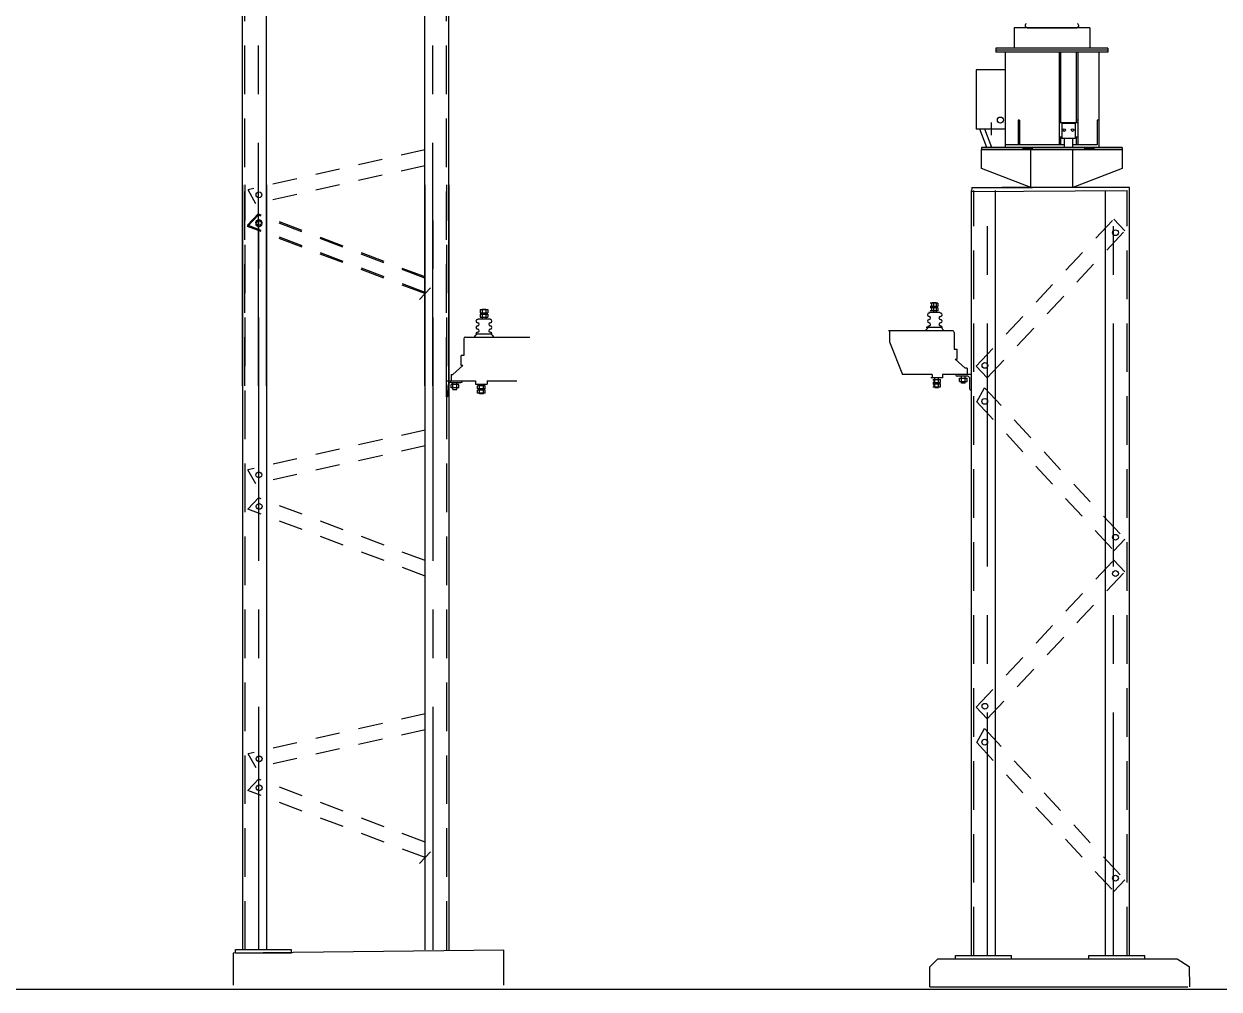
# Model space of a CAD drawing. Header units: inches. Extents: x 29.6 to 118, y -14.2 to 43.7.
# Drawn here: x 78.95 to 85.09, y 7.48 to 12.45 of the extents above; entities that cross this region are included whole.
import ezdxf

# ---------------------------------------------------------------- set-up
doc = ezdxf.new("R2010")
doc.units = ezdxf.units.IN
doc.header["$MEASUREMENT"] = 0
for name, pattern in [('CENTER', [2, 1.25, -0.25, 0.25, -0.25]), ('HIDDEN', [0.375, 0.25, -0.125]), ('HIDDEN2', [0.1875, 0.125, -0.0625]), ('HIDDENX2', [0.75, 0.5, -0.25])]:
    doc.linetypes.add(name, pattern=pattern)
for name, color, linetype in [('DIM', 2, 'Continuous'), ('EST', 4, 'Continuous'), ('EXISTENTE', 7, 'Continuous'), ('HUECO', 7, 'Continuous'), ('L50X5', 1, 'Continuous'), ('L75X7', 2, 'Continuous'), ('LAM10', 2, 'Continuous'), ('MURO', 1, 'Continuous'), ('OBJ', 7, 'Continuous')]:
    doc.layers.add(name, color=color, linetype=linetype)

# ---------------------------------------------------------------- blocks, each defined once
blk = doc.blocks.new('*X11')
at = {"color": 0}
for p, q in [((4975.5, 7405.3), (4980.5, 7410.3)), ((4975.5, 7406.2), (4979.6, 7410.3)), ((4975.5, 7407.1), (4978.7, 7410.3)), ((4975.5, 7408), (4977.8, 7410.3)), ((4975.5, 7408.8), (4976.9, 7410.3)), ((4975.5, 7409.7), (4976.1, 7410.3)), ((4976.4, 7405.3), (4981.4, 7410.3)), ((4977.2, 7405.3), (4982.2, 7410.3)), ((4978.1, 7405.3), (4983.1, 7410.3)), ((4979, 7405.3), (4984, 7410.3)), ((4979.9, 7405.3), (4984.9, 7410.3)), ((4980.8, 7405.3), (4985.8, 7410.3)), ((4981.7, 7405.3), (4986.7, 7410.3)), ((4982.5, 7405.3), (4987.5, 7410.3)), ((4983.4, 7405.3), (4988.4, 7410.3)), ((4984.3, 7405.3), (4989.3, 7410.3)), ((4985.2, 7405.3), (4990.2, 7410.3)), ((4986.1, 7405.3), (4991.1, 7410.3)), ((4987, 7405.3), (4992, 7410.3)), ((4987.9, 7405.3), (4992.9, 7410.3)), ((4988.7, 7405.3), (4993.7, 7410.3)), ((4989.6, 7405.3), (4994.6, 7410.3)), ((4990.5, 7405.3), (4995.5, 7410.3)), ((4991.4, 7405.3), (4996.4, 7410.3)), ((4992.3, 7405.3), (4997.3, 7410.3)), ((4993.2, 7405.3), (4998.2, 7410.3)), ((4994, 7405.3), (4999, 7410.3)), ((4994.9, 7405.3), (4999.9, 7410.3)), ((4995.8, 7405.3), (5000.5, 7410)), ((4996.7, 7405.3), (5000.5, 7409.1)), ((4997.6, 7405.3), (5000.5, 7408.2)), ((4998.5, 7405.3), (5000.5, 7407.3)), ((4999.3, 7405.3), (5000.5, 7406.4)), ((5000.2, 7405.3), (5000.5, 7405.6)), ((5000.5, 7407.3), (5003.5, 7410.3)), ((5000.5, 7408.2), (5002.6, 7410.3)), ((5000.5, 7409.1), (5001.7, 7410.3)), ((5000.5, 7410), (5000.8, 7410.3)), ((5000.5, 7406.4), (5004.3, 7410.3)), ((5000.5, 7405.6), (5005.2, 7410.3)), ((5001.1, 7405.3), (5006.1, 7410.3)), ((5002, 7405.3), (5007, 7410.3)), ((5002.9, 7405.3), (5007.9, 7410.3)), ((5003.8, 7405.3), (5008.8, 7410.3)), ((5004.6, 7405.3), (5009.6, 7410.3)), ((5005.5, 7405.3), (5010.5, 7410.3)), ((5006.4, 7405.3), (5011.4, 7410.3)), ((5007.3, 7405.3), (5012.3, 7410.3)), ((5008.2, 7405.3), (5013.2, 7410.3)), ((5009.1, 7405.3), (5014.1, 7410.3)), ((5009.9, 7405.3), (5014.9, 7410.3)), ((5010.8, 7405.3), (5015.8, 7410.3)), ((5011.7, 7405.3), (5016.7, 7410.3)), ((5012.6, 7405.3), (5017.6, 7410.3)), ((5013.5, 7405.3), (5018.5, 7410.3)), ((5014.4, 7405.3), (5019.4, 7410.3)), ((5015.3, 7405.3), (5020.3, 7410.3)), ((5016.1, 7405.3), (5021.1, 7410.3)), ((5017, 7405.3), (5022, 7410.3)), ((5017.9, 7405.3), (5022.9, 7410.3)), ((5018.8, 7405.3), (5023.8, 7410.3)), ((5019.7, 7405.3), (5024.7, 7410.3)), ((5020.6, 7405.3), (5025.5, 7410.2)), ((5021.4, 7405.3), (5025.5, 7409.3)), ((5022.3, 7405.3), (5025.5, 7408.5)), ((5023.2, 7405.3), (5025.5, 7407.6)), ((5024.1, 7405.3), (5025.5, 7406.7)), ((5025, 7405.3), (5025.5, 7405.8))]:
    blk.add_line(p, q, dxfattribs=at)
blk = doc.blocks.new('*X10')
at = {"color": 0}
for p, q in [((4651.5, 7405.7), (4656.1, 7410.3)), ((4651.5, 7406.6), (4655.2, 7410.3)), ((4651.5, 7407.5), (4654.3, 7410.3)), ((4651.5, 7408.3), (4653.4, 7410.3)), ((4651.5, 7409.2), (4652.6, 7410.3)), ((4651.5, 7410.1), (4651.7, 7410.3)), ((4652, 7405.3), (4657, 7410.3)), ((4652.9, 7405.3), (4657.9, 7410.3)), ((4653.7, 7405.3), (4658.7, 7410.3)), ((4654.6, 7405.3), (4659.6, 7410.3)), ((4655.5, 7405.3), (4660.5, 7410.3)), ((4656.4, 7405.3), (4661.4, 7410.3)), ((4657.3, 7405.3), (4662.3, 7410.3)), ((4658.2, 7405.3), (4663.2, 7410.3)), ((4659, 7405.3), (4664, 7410.3)), ((4659.9, 7405.3), (4664.9, 7410.3)), ((4660.8, 7405.3), (4665.8, 7410.3)), ((4661.7, 7405.3), (4666.7, 7410.3)), ((4662.6, 7405.3), (4667.6, 7410.3)), ((4663.5, 7405.3), (4668.5, 7410.3)), ((4664.4, 7405.3), (4669.4, 7410.3)), ((4665.2, 7405.3), (4670.2, 7410.3)), ((4666.1, 7405.3), (4671.1, 7410.3)), ((4667, 7405.3), (4672, 7410.3)), ((4667.9, 7405.3), (4672.9, 7410.3)), ((4668.8, 7405.3), (4673.8, 7410.3)), ((4669.7, 7405.3), (4674.7, 7410.3)), ((4670.5, 7405.3), (4675.5, 7410.3)), ((4671.4, 7405.3), (4676.4, 7410.3)), ((4672.3, 7405.3), (4676.5, 7409.5)), ((4673.2, 7405.3), (4676.5, 7408.6)), ((4674.1, 7405.3), (4676.5, 7407.7)), ((4675, 7405.3), (4676.5, 7406.8)), ((4675.8, 7405.3), (4676.5, 7405.9)), ((4676.5, 7407.7), (4679.1, 7410.3)), ((4676.5, 7408.6), (4678.2, 7410.3)), ((4676.5, 7409.5), (4677.3, 7410.3)), ((4676.5, 7406.8), (4680, 7410.3)), ((4676.5, 7405.9), (4680.8, 7410.3)), ((4676.7, 7405.3), (4681.7, 7410.3)), ((4677.6, 7405.3), (4682.6, 7410.3)), ((4678.5, 7405.3), (4683.5, 7410.3)), ((4679.4, 7405.3), (4684.4, 7410.3)), ((4680.3, 7405.3), (4685.3, 7410.3)), ((4681.1, 7405.3), (4686.1, 7410.3)), ((4682, 7405.3), (4687, 7410.3)), ((4682.9, 7405.3), (4687.9, 7410.3)), ((4683.8, 7405.3), (4688.8, 7410.3)), ((4684.7, 7405.3), (4689.7, 7410.3)), ((4685.6, 7405.3), (4690.6, 7410.3)), ((4686.4, 7405.3), (4691.4, 7410.3)), ((4687.3, 7405.3), (4692.3, 7410.3)), ((4688.2, 7405.3), (4693.2, 7410.3)), ((4689.1, 7405.3), (4694.1, 7410.3)), ((4690, 7405.3), (4695, 7410.3)), ((4690.9, 7405.3), (4695.9, 7410.3)), ((4691.8, 7405.3), (4696.8, 7410.3)), ((4692.6, 7405.3), (4697.6, 7410.3)), ((4693.5, 7405.3), (4698.5, 7410.3)), ((4694.4, 7405.3), (4699.4, 7410.3)), ((4695.3, 7405.3), (4700.3, 7410.3)), ((4696.2, 7405.3), (4701.2, 7410.3)), ((4697.1, 7405.3), (4701.5, 7409.7)), ((4697.9, 7405.3), (4701.5, 7408.8)), ((4698.8, 7405.3), (4701.5, 7408)), ((4699.7, 7405.3), (4701.5, 7407.1)), ((4700.6, 7405.3), (4701.5, 7406.2)), ((4701.5, 7405.3), (4701.5, 7405.3))]:
    blk.add_line(p, q, dxfattribs=at)

msp = doc.modelspace()

# ---------------------------------------------------------------- linework, layer by layer
at = {"color": 2}
for p, q in [((84.42928, 12.42584), (84.04103, 12.42584)), ((84.04103, 12.42584), (84.04103, 12.32022)), ((84.10734, 12.42584), (84.36297, 12.42584)), ((84.42928, 12.42584), (84.42928, 12.32022)), ((84.52268, 12.32022), (83.94764, 12.32022)), ((83.94764, 12.32022), (83.94764, 12.30066)), ((84.52268, 12.31044), (83.94764, 12.31044)), ((84.52268, 12.30066), (83.94764, 12.30066)), ((83.99458, 12.30066), (83.99458, 11.80973)), ((84.27232, 12.30066), (84.27232, 11.8244)), ((84.27232, 12.30066), (84.27232, 11.8244)), ((84.28015, 12.30066), (84.28015, 11.9372)), ((84.36034, 12.30066), (84.36034, 11.9372)), ((84.36816, 12.30066), (84.36816, 11.8244)), ((84.47574, 12.30066), (84.47574, 11.95024)), ((84.52268, 12.32022), (84.52268, 12.30066)), ((83.84593, 12.20912), (83.84593, 11.90401)), ((83.99458, 12.20912), (83.84593, 12.20912)), ((83.92319, 11.93875), (83.92319, 11.87374)), ((84.06108, 11.95024), (84.06108, 11.8244)), ((84.06891, 11.95024), (84.06108, 11.95024)), ((84.06891, 11.95024), (84.06891, 11.8244)), ((84.28015, 11.95024), (84.27232, 11.95024)), ((84.36816, 11.9372), (84.27232, 11.9372)), ((84.36816, 11.95024), (84.36034, 11.95024)), ((84.47574, 11.95024), (84.46791, 11.95024)), ((84.46791, 11.95024), (84.46791, 11.8244)), ((84.47574, 11.95024), (84.47574, 11.80973)), ((83.99458, 11.90401), (83.84593, 11.90401)), ((83.89997, 11.80973), (83.86508, 11.90401)), ((83.92604, 11.80973), (83.89115, 11.90401)), ((83.99458, 11.90401), (83.99458, 11.80973)), ((84.28594, 11.86288), (84.27232, 11.86288)), ((84.28015, 11.86288), (84.28015, 11.8244)), ((84.36816, 11.86288), (84.35454, 11.86288)), ((84.36034, 11.86288), (84.36034, 11.8244)), ((83.87331, 11.80973), (83.87331, 11.79995)), ((84.29873, 11.8244), (83.99458, 11.8244)), ((84.46791, 11.8244), (84.34176, 11.8244)), ((84.597, 11.80973), (84.597, 11.79995)), ((83.60827, 7.49541), (84.93451, 7.49541)), ((37.43422, 7.48409), (110.10387, 7.48409))]:
    msp.add_line(p, q, dxfattribs=at)
at = {"color": 2, "linetype": 'HIDDENX2'}
for p, q in [((84.12758, 11.60436), (84.12758, 11.79995)), ((84.34273, 11.60436), (84.34273, 11.79995))]:
    msp.add_line(p, q, dxfattribs=at)
at = {"color": 2}
for centre, radius in [((83.97059, 11.95095), 0.01565), ((84.29873, 11.90004), 0.00685), ((84.34176, 11.90004), 0.00685)]:
    msp.add_circle(centre, radius, dxfattribs=at)
at = {"layer": 'DIM', "color": 2}
for p, q in [((80.19954, 10.58473), (80.19954, 13.98215)), ((80.07614, 10.58473), (80.07614, 13.7158)), ((81.01273, 10.58473), (81.01273, 13.71787)), ((81.13614, 10.58473), (81.13614, 13.71976)), ((80.07727, 7.68566), (80.07727, 11.61821)), ((80.20068, 7.68566), (80.20068, 11.61821)), ((81.01386, 7.68566), (81.01386, 11.61821)), ((81.13727, 7.68566), (81.13727, 11.61821)), ((81.29681, 10.97664), (81.3363, 10.97664)), ((81.29681, 10.97664), (81.29681, 10.96019)), ((81.29681, 10.96019), (81.3363, 10.96019)), ((81.29681, 10.95413), (81.29681, 10.93768)), ((81.29681, 10.95413), (81.3363, 10.95413)), ((81.29681, 10.93768), (81.3363, 10.93768)), ((81.30668, 10.97881), (81.32643, 10.97881)), ((81.30668, 10.97881), (81.30668, 10.92945)), ((81.32643, 10.97881), (81.32643, 10.92945)), ((81.3363, 10.97664), (81.3363, 10.96019)), ((81.3363, 10.95413), (81.3363, 10.93768)), ((81.28365, 10.92616), (81.28859, 10.92945)), ((81.28859, 10.92945), (81.34452, 10.92945)), ((81.34946, 10.92616), (81.34452, 10.92945)), ((81.21289, 10.82743), (81.21289, 10.7406)), ((81.22112, 10.83566), (81.55185, 10.83566)), ((81.27542, 10.85211), (81.35769, 10.85211)), ((81.15695, 10.64315), (81.20846, 10.68941)), ((81.19859, 10.68941), (81.19859, 10.7406)), ((81.21289, 10.7406), (81.19859, 10.7406)), ((81.20846, 10.68941), (81.19859, 10.68941)), ((81.14708, 10.64315), (81.14708, 10.61024)), ((81.14708, 10.64315), (81.15695, 10.64315)), ((81.14708, 10.61024), (81.15695, 10.61024)), ((81.18657, 10.59134), (81.14708, 10.59134)), ((81.14708, 10.57489), (81.14708, 10.59134)), ((81.18657, 10.57489), (81.14708, 10.57489)), ((81.15695, 10.56571), (81.15695, 10.60201)), ((81.15695, 10.56571), (81.17669, 10.56571)), ((81.17669, 10.61024), (81.2735, 10.61024)), ((81.17669, 10.56571), (81.17669, 10.60201)), ((81.18657, 10.57489), (81.18657, 10.59134)), ((81.2735, 10.61024), (81.2735, 10.59378)), ((81.2735, 10.59378), (81.33328, 10.59378)), ((81.32314, 10.58556), (81.28365, 10.58556)), ((81.28365, 10.5691), (81.28365, 10.58556)), ((81.32314, 10.5691), (81.28365, 10.5691)), ((81.29352, 10.54442), (81.29352, 10.59378)), ((81.31326, 10.54442), (81.31326, 10.59378)), ((81.32314, 10.5691), (81.32314, 10.58556)), ((81.33328, 10.61024), (81.33328, 10.59378)), ((81.33328, 10.61024), (81.48603, 10.61024)), ((81.28365, 10.54659), (81.28365, 10.56304)), ((81.32314, 10.56304), (81.28365, 10.56304)), ((81.32314, 10.54659), (81.28365, 10.54659)), ((81.31326, 10.54442), (81.29352, 10.54442)), ((81.32314, 10.54659), (81.32314, 10.56304)), ((80.04005, 7.67157), (80.04005, 7.68802)), ((80.32736, 7.66921), (80.32736, 7.68566)), ((80.32736, 7.66921), (80.03942, 7.66921))]:
    msp.add_line(p, q, dxfattribs=at)
at = {"layer": 'DIM', "color": 2, "linetype": 'HIDDEN'}
for p, q in [((80.08765, 10.58473), (80.08765, 13.71769)), ((81.12462, 10.58473), (81.12462, 13.71692)), ((80.08879, 7.68566), (80.08879, 11.61821)), ((81.12575, 7.68566), (81.12575, 11.61821))]:
    msp.add_line(p, q, dxfattribs=at)
at = {"layer": 'DIM', "color": 2, "linetype": 'CENTER'}
for p, q in [((80.15841, 10.58473), (80.15841, 13.71675)), ((81.05387, 10.58473), (81.05387, 13.71881)), ((80.15954, 7.68566), (80.15954, 11.61821)), ((81.055, 7.68566), (81.055, 11.61821))]:
    msp.add_line(p, q, dxfattribs=at)
at = {"layer": 'DIM', "color": 2, "linetype": 'HIDDEN2'}
for p, q in [((81.01273, 11.79755), (80.10413, 11.59328)), ((81.01273, 11.71665), (80.14409, 11.52136)), ((81.01273, 11.71665), (81.01273, 11.71665)), ((80.14409, 11.52136), (80.10413, 11.59328)), ((80.10139, 11.41087), (80.15788, 11.47069)), ((80.10192, 11.40395), (80.15841, 11.46376)), ((81.01386, 11.14492), (80.15602, 11.46872)), ((81.01273, 11.13863), (80.15655, 11.46179)), ((81.01386, 11.06524), (80.10139, 11.41087)), ((81.01273, 11.05894), (80.10192, 11.40395)), ((80.98449, 11.02904), (81.04097, 11.08885)), ((81.01386, 10.35797), (80.10361, 10.15332)), ((81.01386, 10.27707), (80.14356, 10.0814)), ((80.14356, 10.0814), (80.10361, 10.15332)), ((80.10305, 9.95176), (80.15954, 10.01157)), ((81.01386, 9.60675), (80.10305, 9.95176)), ((81.01386, 9.68644), (80.15768, 10.00961)), ((81.01386, 9.68644), (81.01386, 9.68644)), ((81.01386, 8.89848), (80.10527, 8.69421)), ((81.01386, 8.81758), (80.14522, 8.62229)), ((81.01386, 8.81758), (81.01386, 8.81758)), ((80.14522, 8.62229), (80.10527, 8.69421)), ((80.10305, 8.50488), (80.15954, 8.56469)), ((81.01386, 8.23956), (80.15768, 8.56272)), ((81.01386, 8.15987), (80.10305, 8.50488)), ((80.98562, 8.12997), (81.04211, 8.18978))]:
    msp.add_line(p, q, dxfattribs=at)
at = {"layer": 'DIM', "color": 2, "linetype": 'Continuous'}
for p, q in [((81.12409, 10.61024), (81.20636, 10.61024)), ((81.12409, 10.52797), (81.12409, 10.61024)), ((81.14713, 10.60201), (81.19814, 10.60201))]:
    msp.add_line(p, q, dxfattribs=at)
at = {"layer": 'DIM'}
msp.add_line((80.32736, 7.68566), (80.04005, 7.68566), dxfattribs=at)
at = {"layer": 'DIM', "color": 2, "linetype": 'Continuous'}
msp.add_lwpolyline([(81.12409, 10.52797, 0.4142136), (81.13232, 10.53619), (81.13232, 10.5872)], format="xyb", dxfattribs=at)
at = {"layer": 'DIM', "color": 2}
msp.add_lwpolyline([(81.41886, 7.50467), (81.41914, 7.68467), (81.41914, 7.68467), (80.02763, 7.66921), (80.02763, 7.66921), (80.027, 7.50467)], dxfattribs=at)
for centre in [(80.16007, 11.56699), (80.15954, 11.42458), (80.16007, 11.41766), (80.15954, 10.12703), (80.1612, 9.96547), (80.1612, 8.66792), (80.1612, 8.51859)]:
    msp.add_circle(centre, 0.01481, dxfattribs=at)
for centre, radius, start, end in [((81.28365, 10.91793), 0.00823, 90, 270), ((81.28365, 10.88502), 0.00823, 90, 270), ((81.28365, 10.90148), 0.00823, 270, 90), ((81.28365, 10.86857), 0.00823, 270, 90), ((81.34946, 10.90148), 0.00823, 90, 270), ((81.34946, 10.86857), 0.00823, 90, 270), ((81.34946, 10.91793), 0.00823, 270, 90), ((81.34946, 10.88502), 0.00823, 270, 90), ((81.22112, 10.82743), 0.00823, 90, 180), ((81.18763, 10.914), 0.11052, 314.860952, 325.948608), ((81.28365, 10.85211), 0.00823, 90, 180), ((81.34946, 10.85211), 0.00823, 0, 90), ((81.44548, 10.914), 0.11052, 214.051392, 225.139048)]:
    msp.add_arc(centre, radius, start, end, dxfattribs=at)
at = {"layer": 'DIM', "color": 2, "linetype": 'Continuous'}
for centre, radius, start, end in [((81.14713, 10.5872), 0.01481, 153.6122, 180), ((81.14713, 10.5872), 0.01481, 90, 153.6122), ((81.19814, 10.61024), 0.00823, 270, 0)]:
    msp.add_arc(centre, radius, start, end, dxfattribs=at)
at = {"layer": 'EST', "color": 2}
for p, q in [((84.28594, 11.93305), (84.28594, 11.85648)), ((84.35454, 11.93305), (84.28594, 11.93305)), ((84.35454, 11.93305), (84.35454, 11.85648)), ((84.35454, 11.85648), (84.28594, 11.85648)), ((84.29873, 11.85648), (84.29873, 11.80973)), ((84.34176, 11.85648), (84.34176, 11.80973)), ((84.08553, 11.80973), (84.08553, 11.80484)), ((84.08553, 11.80484), (84.13443, 11.80484)), ((84.13443, 11.80973), (84.13443, 11.80484)), ((84.40239, 11.80973), (84.40239, 11.80484)), ((84.45129, 11.80484), (84.40239, 11.80484)), ((84.45129, 11.80973), (84.45129, 11.80484)), ((83.64969, 11.00917), (83.6102, 11.00917)), ((83.61685, 11.00917), (83.61685, 10.99272)), ((83.63982, 11.01134), (83.62007, 11.01134)), ((83.62672, 11.01134), (83.62672, 10.96198)), ((83.63982, 11.01134), (83.63982, 10.96198)), ((83.64969, 11.00917), (83.64969, 10.99272)), ((83.65791, 10.96198), (83.60198, 10.96198)), ((83.60368, 10.95869), (83.60862, 10.96198)), ((83.64969, 10.99272), (83.6102, 10.99272)), ((83.64969, 10.98666), (83.6102, 10.98666)), ((83.64969, 10.97021), (83.6102, 10.97021)), ((83.61685, 10.98666), (83.61685, 10.97021)), ((83.64969, 10.98666), (83.64969, 10.97021)), ((83.66286, 10.95869), (83.65791, 10.96198)), ((83.67108, 10.88465), (83.58881, 10.88465)), ((83.72538, 10.86819), (83.39465, 10.86819)), ((83.4013, 10.86819), (83.4013, 10.81184)), ((83.4013, 10.81184), (83.46711, 10.64277)), ((83.73361, 10.85996), (83.73361, 10.77313)), ((83.73361, 10.77313), (83.74791, 10.77313)), ((83.74791, 10.72194), (83.74791, 10.77313)), ((83.78955, 10.67568), (83.73804, 10.72194)), ((83.73804, 10.72194), (83.74791, 10.72194)), ((83.61986, 10.64277), (83.46711, 10.64277)), ((83.673, 10.62631), (83.61322, 10.62631)), ((83.61986, 10.64277), (83.61986, 10.62631)), ((83.63324, 10.57695), (83.63324, 10.62631)), ((83.65298, 10.57695), (83.65298, 10.62631)), ((83.673, 10.64277), (83.673, 10.62631)), ((83.76981, 10.64277), (83.673, 10.64277)), ((83.76981, 10.59825), (83.76981, 10.63454)), ((83.79943, 10.67568), (83.78955, 10.67568)), ((83.79943, 10.64277), (83.78955, 10.64277)), ((83.78955, 10.59825), (83.78955, 10.63454)), ((83.79943, 10.67568), (83.79943, 10.64277)), ((83.62337, 10.61809), (83.66286, 10.61809)), ((83.62337, 10.60163), (83.66286, 10.60163)), ((83.62337, 10.59558), (83.66286, 10.59558)), ((83.62337, 10.57912), (83.66286, 10.57912)), ((83.63001, 10.60163), (83.63001, 10.61809)), ((83.63001, 10.57912), (83.63001, 10.59558)), ((83.63324, 10.57695), (83.65298, 10.57695)), ((83.66286, 10.60163), (83.66286, 10.61809)), ((83.66286, 10.57912), (83.66286, 10.59558)), ((83.75994, 10.62387), (83.79943, 10.62387)), ((83.75994, 10.60742), (83.75994, 10.62387)), ((83.75994, 10.60742), (83.79943, 10.60742)), ((83.78955, 10.59825), (83.76981, 10.59825)), ((83.79943, 10.60742), (83.79943, 10.62387))]:
    msp.add_line(p, q, dxfattribs=at)
at = {"layer": 'EST', "color": 2, "linetype": 'Continuous'}
for p, q in [((83.82241, 10.64277), (83.74014, 10.64277)), ((83.79937, 10.63454), (83.74837, 10.63454)), ((83.82241, 10.5605), (83.82241, 10.64277))]:
    msp.add_line(p, q, dxfattribs=at)
msp.add_lwpolyline([(83.82241, 10.5605, -0.4142136), (83.81418, 10.56872), (83.81418, 10.61973)], format="xyb", dxfattribs=at)
at = {"layer": 'EST', "color": 2}
for centre, radius, start, end in [((83.60368, 10.95046), 0.00823, 90, 270), ((83.60368, 10.93401), 0.00823, 270, 90), ((83.66286, 10.93401), 0.00823, 90, 270), ((83.66286, 10.95046), 0.00823, 270, 90), ((83.50766, 10.94653), 0.11052, 314.860952, 325.948608), ((83.60368, 10.91755), 0.00823, 90, 270), ((83.60368, 10.88465), 0.00823, 90, 180), ((83.60368, 10.9011), 0.00823, 270, 90), ((83.66286, 10.9011), 0.00823, 90, 270), ((83.66286, 10.91755), 0.00823, 270, 90), ((83.66286, 10.88465), 0.00823, 0, 90), ((83.75888, 10.94653), 0.11052, 214.051392, 225.139048), ((83.72538, 10.85996), 0.00823, 360, 90)]:
    msp.add_arc(centre, radius, start, end, dxfattribs=at)
at = {"layer": 'EST', "color": 2, "linetype": 'Continuous'}
for centre, radius, start, end in [((83.74837, 10.64277), 0.00823, 180, 270), ((83.79937, 10.61973), 0.01481, 26.3878, 90), ((83.79937, 10.61973), 0.01481, 0, 26.3878)]:
    msp.add_arc(centre, radius, start, end, dxfattribs=at)
at = {"layer": 'EXISTENTE', "color": 2, "linetype": 'Continuous'}
for centre, start, end in [((84.10734, 12.43621), 115.760043, 270), ((84.36297, 12.43621), 269.998194, 64.239957)]:
    msp.add_arc(centre, 0.01037, start, end, dxfattribs=at)
at = {"layer": 'HUECO', "color": 2}
for centre in [(84.56181, 11.37227), (83.89115, 10.68993), (83.88987, 10.50533), (84.56181, 9.80662), (84.56181, 9.62018), (83.89115, 8.93784), (83.88987, 8.75324), (84.56181, 8.05453)]:
    msp.add_circle(centre, 0.01481, dxfattribs=at)
at = {"layer": 'L50X5', "color": 2, "linetype": 'HIDDEN2'}
for p, q in [((83.84653, 10.68557), (84.55166, 11.44136)), ((84.60981, 11.38155), (84.55332, 11.44136)), ((83.90302, 10.62575), (84.60981, 11.38155)), ((83.90302, 10.62575), (83.84653, 10.68557)), ((83.84874, 10.50338), (83.8887, 10.5753)), ((83.8887, 10.5753), (84.60981, 9.79735)), ((83.84874, 10.50338), (84.55332, 9.73753)), ((84.60981, 9.79735), (84.55332, 9.73753)), ((83.84653, 8.93348), (84.55166, 9.68927)), ((84.60981, 9.62946), (84.55332, 9.68927)), ((83.90302, 8.87367), (84.60981, 9.62946)), ((83.90302, 8.87367), (83.84653, 8.93348)), ((83.84874, 8.75129), (83.8887, 8.82321)), ((83.8887, 8.82321), (84.60981, 8.04526)), ((83.84874, 8.75129), (84.55332, 7.98545)), ((84.60981, 8.04526), (84.55332, 7.98545))]:
    msp.add_line(p, q, dxfattribs=at)
at = {"layer": 'L75X7', "color": 2}
for p, q in [((83.82241, 7.65633), (83.82241, 11.58888)), ((83.94582, 7.65633), (83.94582, 11.58888)), ((84.51052, 7.65633), (84.51052, 11.58888)), ((84.63393, 7.65633), (84.63393, 11.60534))]:
    msp.add_line(p, q, dxfattribs=at)
at = {"layer": 'L75X7', "color": 2, "linetype": 'HIDDEN'}
for p, q in [((83.83393, 7.65633), (83.83393, 11.58888)), ((84.62241, 7.65633), (84.62241, 11.58888))]:
    msp.add_line(p, q, dxfattribs=at)
at = {"layer": 'L75X7', "color": 2, "linetype": 'CENTER'}
for p, q in [((83.90468, 7.65633), (83.90468, 11.58888)), ((84.55166, 7.65633), (84.55166, 11.58888))]:
    msp.add_line(p, q, dxfattribs=at)
at = {"layer": 'LAM10', "color": 2}
for p, q in [((84.597, 11.80973), (83.87331, 11.80973)), ((84.597, 11.79995), (83.87331, 11.79995)), ((83.82353, 11.60534), (83.82241, 11.58436)), ((83.82241, 11.58436), (84.62241, 11.58888)), ((84.63393, 11.60534), (83.97815, 11.60534)), ((83.64941, 7.63988), (83.93736, 7.63988)), ((83.74004, 7.63988), (83.74004, 7.65633)), ((83.74014, 7.65633), (84.02809, 7.65633)), ((84.02809, 7.63988), (84.02809, 7.65633)), ((84.3339, 7.63988), (84.62184, 7.63988)), ((84.42451, 7.63988), (84.42451, 7.65633)), ((84.42463, 7.65633), (84.71257, 7.65633)), ((84.71241, 7.63988), (84.71241, 7.65633))]:
    msp.add_line(p, q, dxfattribs=at)
msp.add_lwpolyline([(83.87331, 11.70215), (83.87331, 11.79995), (84.597, 11.79995), (84.597, 11.70215), (84.34273, 11.60436), (84.12758, 11.60436)], close=True, dxfattribs=at)
at = {"layer": 'MURO', "color": 2}
msp.add_lwpolyline([(83.60827, 7.49541), (83.60827, 7.59874), (83.64941, 7.63988), (84.87846, 7.63988), (84.94125, 7.59952), (84.94154, 7.49541)], dxfattribs=at)
at = {"layer": 'OBJ', "color": 2}
msp.add_line((83.82353, 11.60534), (84.13527, 11.60534), dxfattribs=at)

# ---------------------------------------------------------------- block references
at = {"layer": 'EST', "color": 2, "xscale": -0.000977958229535513, "yscale": 0.000977958229535513, "zscale": 0.000977958229535513}
for name in ['*X11', '*X10']:
    msp.add_blockref(name, (89.00026, 4.56279), dxfattribs=at)

doc.saveas('drawing.dxf')
